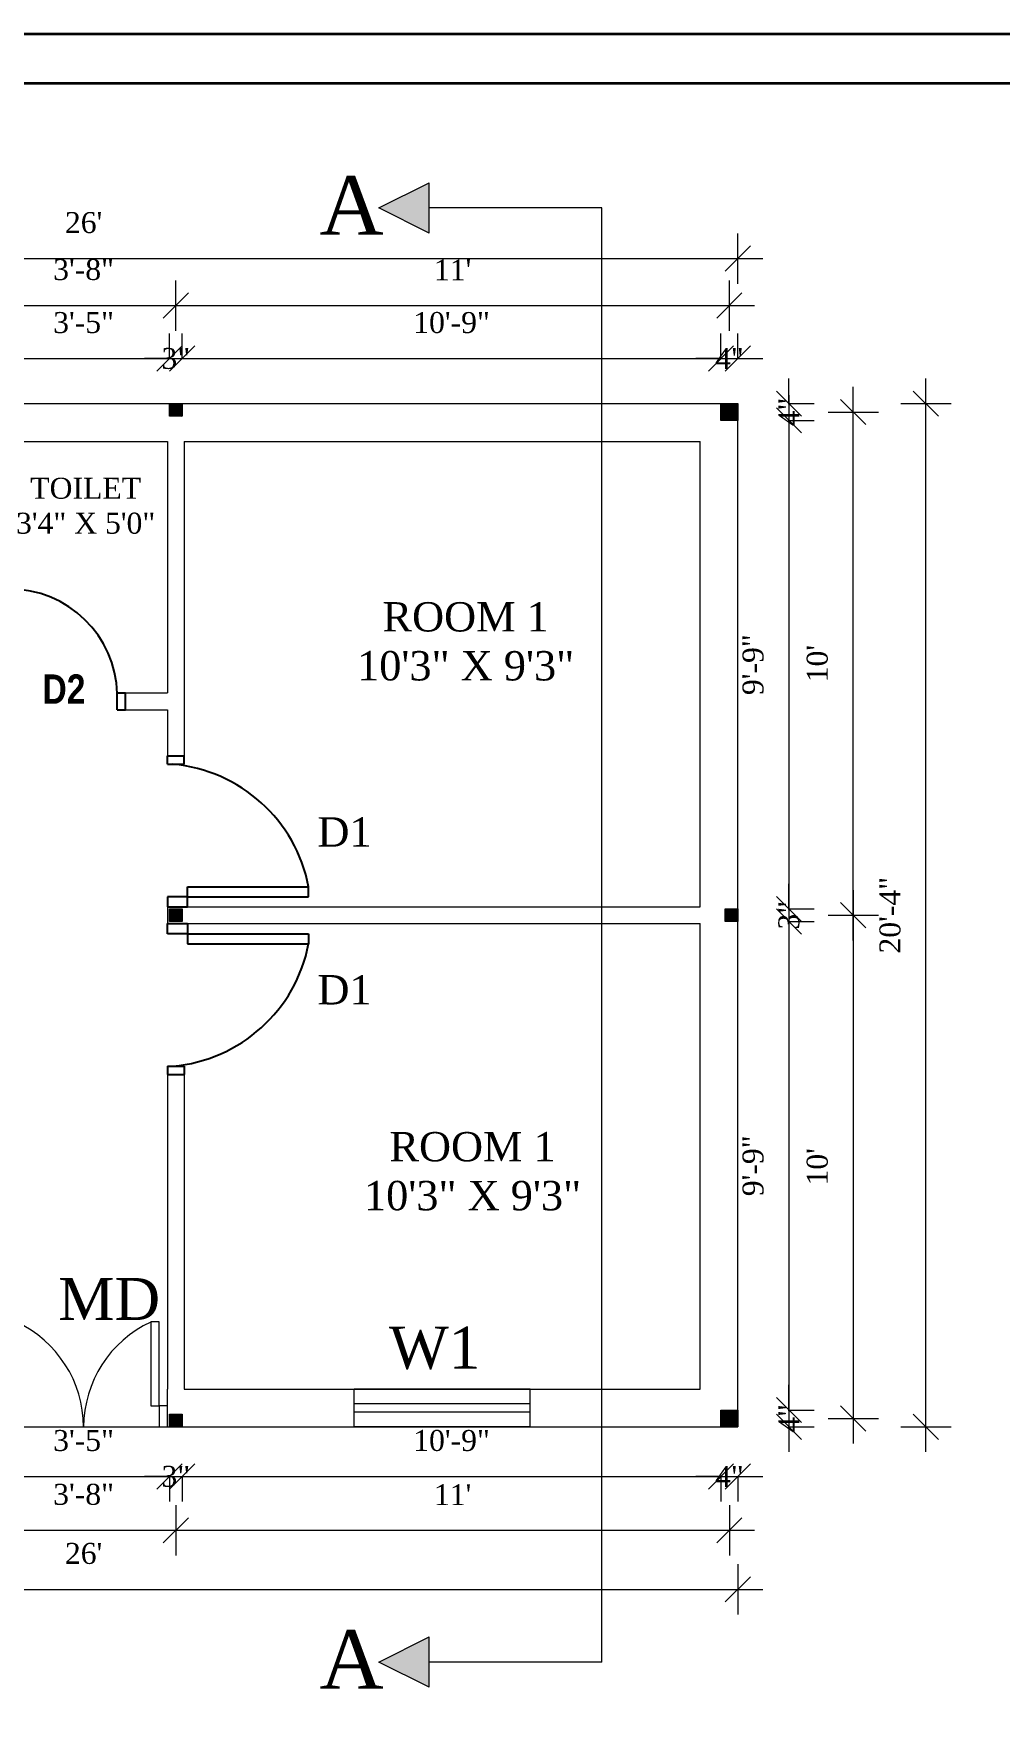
# Model space of a CAD drawing. Header units: inches. Extents: x 45643 to 78083, y -17830 to -3084.
# Drawn here: x 49410.8 to 49641.3, y -6723.5 to -6321.4 of the extents above; entities that cross this region are included whole.
import ezdxf

# ---------------------------------------------------------------- set-up
doc = ezdxf.new("R2010")
doc.units = ezdxf.units.IN
doc.header["$MEASUREMENT"] = 0
doc.layers.add('DIMENSION', color=5, linetype='Continuous')
for name, color, linetype, lineweight in [('door', 3, 'Continuous', 13), ('steps', 253, 'Continuous', 20), ('truss', 1, 'Continuous', 25)]:
    doc.layers.add(name, color=color, linetype=linetype, lineweight=lineweight)
doc.layers.add('Normal Wall', color=7, linetype='Continuous', lineweight=35, true_color=0xffaf89)
doc.styles.get("Standard").update_dxf_attribs({"font": 'times.ttf'})
doc.dimstyles.new('Copy of Standard', dxfattribs={"dimtxt": 5, "dimasz": 6, "dimexe": 6, "dimexo": 12, "dimgap": 6, "dimtad": 1, "dimdec": 0, "dimzin": 0, "dimdsep": 46, "dimlunit": 3, "dimtxsty": 'Standard', "dimblk": 'OBLIQUE', "dimcen": 0.09, "dimdle": 6, "dimclrd": 256, "dimclre": 256, "dimclrt": 256, "dimadec": 0, "dimazin": 0, "dimtfac": 1, "dimtdec": 0, "dimtix": 1, "dimtmove": 2, "dimatfit": 3, "dimfxl": 6, "dimfxlon": 1, "dimtolj": 1, "dimtzin": 0, "dimlwd": 13, "dimlwe": 13, "dimarcsym": 0})
pattern_1 = [(45, (-310064.48476, 22564.66751), (-0.08838834765, 0.08838834765), [])]

# ---------------------------------------------------------------- blocks, each defined once
blk = doc.blocks.new('_Oblique')
at = {"color": 0, "linetype": 'ByBlock', "lineweight": -2}
blk.add_line((-0.5, -0.5), (0.5, 0.5), dxfattribs=at)
blk = doc.blocks.new('*D1199')
at = {"layer": 'Defpoints', "color": 0, "ltscale": 0.5, "transparency": 16777216}
for p in [(49443.21, -6398.82), (49402.21, -6409.57), (49443.21, -6409.57)]:
    blk.add_point(p, dxfattribs=at)
at = {"layer": 'steps', "lineweight": 13, "ltscale": 0.5, "transparency": 16777216}
for p, q in [((49402.21, -6398.82), (49402.21, -6392.82)), ((49443.21, -6398.82), (49443.21, -6392.82)), ((49396.21, -6398.82), (49449.21, -6398.82))]:
    blk.add_line(p, q, dxfattribs=at)
at = {"layer": 'steps', "lineweight": 13, "ltscale": 0.5, "transparency": 16777216, "xscale": 6, "yscale": 6, "zscale": 6, "rotation": 180}
blk.add_blockref('_Oblique', (49402.21, -6398.82), dxfattribs=at)
at = {"layer": 'steps', "lineweight": 13, "ltscale": 0.5, "transparency": 16777216, "xscale": 6, "yscale": 6, "zscale": 6}
blk.add_blockref('_Oblique', (49443.21, -6398.82), dxfattribs=at)
at = {"layer": 'steps', "ltscale": 0.5, "transparency": 16777216, "insert": (49422.71, -6390.27), "char_height": 5, "attachment_point": 5}
blk.add_mtext('\\A1;3\'-5"', dxfattribs=at)
blk = doc.blocks.new('*D1200')
at = {"layer": 'Defpoints', "color": 0, "ltscale": 0.5, "transparency": 16777216}
for p in [(49446.21, -6398.82), (49443.21, -6409.57), (49446.21, -6409.57)]:
    blk.add_point(p, dxfattribs=at)
at = {"layer": 'steps', "lineweight": 13, "ltscale": 0.5, "transparency": 16777216}
for p, q in [((49443.21, -6398.82), (49443.21, -6392.82)), ((49446.21, -6398.82), (49446.21, -6392.82)), ((49443.21, -6398.82), (49437.21, -6398.82)), ((49443.21, -6398.82), (49446.21, -6398.82)), ((49446.21, -6398.82), (49452.21, -6398.82))]:
    blk.add_line(p, q, dxfattribs=at)
at = {"layer": 'steps', "lineweight": 13, "ltscale": 0.5, "transparency": 16777216, "xscale": 6, "yscale": 6, "zscale": 6}
blk.add_blockref('_Oblique', (49443.21, -6398.82), dxfattribs=at)
at = {"layer": 'steps', "lineweight": 13, "ltscale": 0.5, "transparency": 16777216, "xscale": 6, "yscale": 6, "zscale": 6, "rotation": 180}
blk.add_blockref('_Oblique', (49446.21, -6398.82), dxfattribs=at)
at = {"layer": 'steps', "ltscale": 0.5, "transparency": 16777216, "insert": (49444.71, -6398.82), "char_height": 5, "attachment_point": 5}
blk.add_mtext('\\A1;3"', dxfattribs=at)
blk = doc.blocks.new('*D1201')
at = {"layer": 'Defpoints', "color": 0, "ltscale": 0.5, "transparency": 16777216}
for p in [(49574.71, -6398.82), (49446.21, -6409.57), (49574.71, -6409.57)]:
    blk.add_point(p, dxfattribs=at)
at = {"layer": 'steps', "lineweight": 13, "ltscale": 0.5, "transparency": 16777216}
for p, q in [((49446.21, -6398.82), (49446.21, -6392.82)), ((49574.71, -6398.82), (49574.71, -6392.82)), ((49440.21, -6398.82), (49580.71, -6398.82))]:
    blk.add_line(p, q, dxfattribs=at)
at = {"layer": 'steps', "lineweight": 13, "ltscale": 0.5, "transparency": 16777216, "xscale": 6, "yscale": 6, "zscale": 6, "rotation": 180}
blk.add_blockref('_Oblique', (49446.21, -6398.82), dxfattribs=at)
at = {"layer": 'steps', "lineweight": 13, "ltscale": 0.5, "transparency": 16777216, "xscale": 6, "yscale": 6, "zscale": 6}
blk.add_blockref('_Oblique', (49574.71, -6398.82), dxfattribs=at)
at = {"layer": 'steps', "ltscale": 0.5, "transparency": 16777216, "insert": (49510.46, -6390.27), "char_height": 5, "attachment_point": 5}
blk.add_mtext('\\A1;10\'-9"', dxfattribs=at)
blk = doc.blocks.new('*D1202')
at = {"layer": 'Defpoints', "color": 0, "ltscale": 0.5, "transparency": 16777216}
for p in [(49578.71, -6398.82), (49574.71, -6409.57), (49578.71, -6409.57)]:
    blk.add_point(p, dxfattribs=at)
at = {"layer": 'steps', "lineweight": 13, "ltscale": 0.5, "transparency": 16777216}
for p, q in [((49574.71, -6398.82), (49574.71, -6392.82)), ((49578.71, -6398.82), (49578.71, -6392.82)), ((49574.71, -6398.82), (49568.71, -6398.82)), ((49574.71, -6398.82), (49578.71, -6398.82)), ((49578.71, -6398.82), (49584.71, -6398.82))]:
    blk.add_line(p, q, dxfattribs=at)
at = {"layer": 'steps', "lineweight": 13, "ltscale": 0.5, "transparency": 16777216, "xscale": 6, "yscale": 6, "zscale": 6}
blk.add_blockref('_Oblique', (49574.71, -6398.82), dxfattribs=at)
at = {"layer": 'steps', "lineweight": 13, "ltscale": 0.5, "transparency": 16777216, "xscale": 6, "yscale": 6, "zscale": 6, "rotation": 180}
blk.add_blockref('_Oblique', (49578.71, -6398.82), dxfattribs=at)
at = {"layer": 'steps', "ltscale": 0.5, "transparency": 16777216, "insert": (49576.71, -6398.82), "char_height": 5, "attachment_point": 5}
blk.add_mtext('\\A1;4"', dxfattribs=at)
blk = doc.blocks.new('*D1204')
at = {"layer": 'Defpoints', "color": 0, "ltscale": 0.5, "transparency": 16777216}
for p in [(49444.71, -6386.18), (49400.71, -6411.07), (49444.71, -6411.07)]:
    blk.add_point(p, dxfattribs=at)
at = {"layer": 'steps', "lineweight": 13, "ltscale": 0.5, "transparency": 16777216}
for p, q in [((49400.71, -6392.18), (49400.71, -6380.18)), ((49444.71, -6392.18), (49444.71, -6380.18)), ((49394.71, -6386.18), (49450.71, -6386.18))]:
    blk.add_line(p, q, dxfattribs=at)
at = {"layer": 'steps', "lineweight": 13, "ltscale": 0.5, "transparency": 16777216, "xscale": 6, "yscale": 6, "zscale": 6, "rotation": 180}
blk.add_blockref('_Oblique', (49400.71, -6386.18), dxfattribs=at)
at = {"layer": 'steps', "lineweight": 13, "ltscale": 0.5, "transparency": 16777216, "xscale": 6, "yscale": 6, "zscale": 6}
blk.add_blockref('_Oblique', (49444.71, -6386.18), dxfattribs=at)
at = {"layer": 'steps', "ltscale": 0.5, "transparency": 16777216, "insert": (49422.71, -6377.63), "char_height": 5, "attachment_point": 5}
blk.add_mtext('\\A1;3\'-8"', dxfattribs=at)
blk = doc.blocks.new('*D1205')
at = {"layer": 'Defpoints', "color": 0, "ltscale": 0.5, "transparency": 16777216}
for p in [(49576.71, -6386.18), (49444.71, -6411.07), (49576.71, -6411.57)]:
    blk.add_point(p, dxfattribs=at)
at = {"layer": 'steps', "lineweight": 13, "ltscale": 0.5, "transparency": 16777216}
for p, q in [((49444.71, -6392.18), (49444.71, -6380.18)), ((49576.71, -6392.18), (49576.71, -6380.18)), ((49438.71, -6386.18), (49582.71, -6386.18))]:
    blk.add_line(p, q, dxfattribs=at)
at = {"layer": 'steps', "lineweight": 13, "ltscale": 0.5, "transparency": 16777216, "xscale": 6, "yscale": 6, "zscale": 6, "rotation": 180}
blk.add_blockref('_Oblique', (49444.71, -6386.18), dxfattribs=at)
at = {"layer": 'steps', "lineweight": 13, "ltscale": 0.5, "transparency": 16777216, "xscale": 6, "yscale": 6, "zscale": 6}
blk.add_blockref('_Oblique', (49576.71, -6386.18), dxfattribs=at)
at = {"layer": 'steps', "ltscale": 0.5, "transparency": 16777216, "insert": (49510.71, -6377.68), "char_height": 5, "attachment_point": 5}
blk.add_mtext("\\A1;11'", dxfattribs=at)
blk = doc.blocks.new('*D1206')
at = {"layer": 'Defpoints', "color": 0, "ltscale": 0.5, "transparency": 16777216}
for p in [(49578.71, -6374.97), (49266.71, -6409.57), (49578.71, -6409.57)]:
    blk.add_point(p, dxfattribs=at)
at = {"layer": 'steps', "lineweight": 13, "ltscale": 0.5, "transparency": 16777216}
for p, q in [((49266.71, -6380.97), (49266.71, -6368.97)), ((49578.71, -6380.97), (49578.71, -6368.97)), ((49260.71, -6374.97), (49584.71, -6374.97))]:
    blk.add_line(p, q, dxfattribs=at)
at = {"layer": 'steps', "lineweight": 13, "ltscale": 0.5, "transparency": 16777216, "xscale": 6, "yscale": 6, "zscale": 6, "rotation": 180}
blk.add_blockref('_Oblique', (49266.71, -6374.97), dxfattribs=at)
at = {"layer": 'steps', "lineweight": 13, "ltscale": 0.5, "transparency": 16777216, "xscale": 6, "yscale": 6, "zscale": 6}
blk.add_blockref('_Oblique', (49578.71, -6374.97), dxfattribs=at)
at = {"layer": 'steps', "ltscale": 0.5, "transparency": 16777216, "insert": (49422.71, -6366.43), "char_height": 5, "attachment_point": 5}
blk.add_mtext("\\A1;26'", dxfattribs=at)
blk = doc.blocks.new('*D1210')
at = {"layer": 'Defpoints', "color": 0, "ltscale": 0.5, "transparency": 16777216}
for p in [(49402.21, -6653.57), (49443.21, -6653.57), (49443.21, -6665.41)]:
    blk.add_point(p, dxfattribs=at)
at = {"layer": 'steps', "lineweight": 13, "ltscale": 0.5, "transparency": 16777216}
for p, q in [((49396.21, -6665.41), (49449.21, -6665.41)), ((49402.21, -6665.41), (49402.21, -6671.41)), ((49443.21, -6665.41), (49443.21, -6671.41))]:
    blk.add_line(p, q, dxfattribs=at)
at = {"layer": 'steps', "lineweight": 13, "ltscale": 0.5, "transparency": 16777216, "xscale": 6, "yscale": 6, "zscale": 6, "rotation": 180}
blk.add_blockref('_Oblique', (49402.21, -6665.41), dxfattribs=at)
at = {"layer": 'steps', "lineweight": 13, "ltscale": 0.5, "transparency": 16777216, "xscale": 6, "yscale": 6, "zscale": 6}
blk.add_blockref('_Oblique', (49443.21, -6665.41), dxfattribs=at)
at = {"layer": 'steps', "ltscale": 0.5, "transparency": 16777216, "insert": (49422.71, -6656.86), "char_height": 5, "attachment_point": 5}
blk.add_mtext('\\A1;3\'-5"', dxfattribs=at)
blk = doc.blocks.new('*D1211')
at = {"layer": 'Defpoints', "color": 0, "ltscale": 0.5, "transparency": 16777216}
for p in [(49443.21, -6653.57), (49446.21, -6653.57), (49446.21, -6665.41)]:
    blk.add_point(p, dxfattribs=at)
at = {"layer": 'steps', "lineweight": 13, "ltscale": 0.5, "transparency": 16777216}
for p, q in [((49443.21, -6665.41), (49437.21, -6665.41)), ((49443.21, -6665.41), (49443.21, -6671.41)), ((49443.21, -6665.41), (49446.21, -6665.41)), ((49446.21, -6665.41), (49446.21, -6671.41)), ((49446.21, -6665.41), (49452.21, -6665.41))]:
    blk.add_line(p, q, dxfattribs=at)
at = {"layer": 'steps', "lineweight": 13, "ltscale": 0.5, "transparency": 16777216, "xscale": 6, "yscale": 6, "zscale": 6}
blk.add_blockref('_Oblique', (49443.21, -6665.41), dxfattribs=at)
at = {"layer": 'steps', "lineweight": 13, "ltscale": 0.5, "transparency": 16777216, "xscale": 6, "yscale": 6, "zscale": 6, "rotation": 180}
blk.add_blockref('_Oblique', (49446.21, -6665.41), dxfattribs=at)
at = {"layer": 'steps', "ltscale": 0.5, "transparency": 16777216, "insert": (49444.71, -6665.41), "char_height": 5, "attachment_point": 5}
blk.add_mtext('\\A1;3"', dxfattribs=at)
blk = doc.blocks.new('*D1212')
at = {"layer": 'Defpoints', "color": 0, "ltscale": 0.5, "transparency": 16777216}
for p in [(49446.21, -6653.57), (49574.71, -6653.57), (49574.71, -6665.41)]:
    blk.add_point(p, dxfattribs=at)
at = {"layer": 'steps', "lineweight": 13, "ltscale": 0.5, "transparency": 16777216}
for p, q in [((49440.21, -6665.41), (49580.71, -6665.41)), ((49446.21, -6665.41), (49446.21, -6671.41)), ((49574.71, -6665.41), (49574.71, -6671.41))]:
    blk.add_line(p, q, dxfattribs=at)
at = {"layer": 'steps', "lineweight": 13, "ltscale": 0.5, "transparency": 16777216, "xscale": 6, "yscale": 6, "zscale": 6, "rotation": 180}
blk.add_blockref('_Oblique', (49446.21, -6665.41), dxfattribs=at)
at = {"layer": 'steps', "lineweight": 13, "ltscale": 0.5, "transparency": 16777216, "xscale": 6, "yscale": 6, "zscale": 6}
blk.add_blockref('_Oblique', (49574.71, -6665.41), dxfattribs=at)
at = {"layer": 'steps', "ltscale": 0.5, "transparency": 16777216, "insert": (49510.46, -6656.86), "char_height": 5, "attachment_point": 5}
blk.add_mtext('\\A1;10\'-9"', dxfattribs=at)
blk = doc.blocks.new('*D1213')
at = {"layer": 'Defpoints', "color": 0, "ltscale": 0.5, "transparency": 16777216}
for p in [(49574.71, -6653.57), (49578.71, -6653.57), (49578.71, -6665.41)]:
    blk.add_point(p, dxfattribs=at)
at = {"layer": 'steps', "lineweight": 13, "ltscale": 0.5, "transparency": 16777216}
for p, q in [((49574.71, -6665.41), (49568.71, -6665.41)), ((49574.71, -6665.41), (49574.71, -6671.41)), ((49574.71, -6665.41), (49578.71, -6665.41)), ((49578.71, -6665.41), (49578.71, -6671.41)), ((49578.71, -6665.41), (49584.71, -6665.41))]:
    blk.add_line(p, q, dxfattribs=at)
at = {"layer": 'steps', "lineweight": 13, "ltscale": 0.5, "transparency": 16777216, "xscale": 6, "yscale": 6, "zscale": 6}
blk.add_blockref('_Oblique', (49574.71, -6665.41), dxfattribs=at)
at = {"layer": 'steps', "lineweight": 13, "ltscale": 0.5, "transparency": 16777216, "xscale": 6, "yscale": 6, "zscale": 6, "rotation": 180}
blk.add_blockref('_Oblique', (49578.71, -6665.41), dxfattribs=at)
at = {"layer": 'steps', "ltscale": 0.5, "transparency": 16777216, "insert": (49576.71, -6665.41), "char_height": 5, "attachment_point": 5}
blk.add_mtext('\\A1;4"', dxfattribs=at)
blk = doc.blocks.new('*D1214')
at = {"layer": 'Defpoints', "color": 0, "ltscale": 0.5, "transparency": 16777216}
for p in [(49578.71, -6409.57), (49578.71, -6413.57), (49590.92, -6413.57)]:
    blk.add_point(p, dxfattribs=at)
at = {"layer": 'steps', "lineweight": 13, "ltscale": 0.5, "transparency": 16777216}
for p, q in [((49590.92, -6409.57), (49590.92, -6403.57)), ((49590.71, -6409.57), (49596.92, -6409.57)), ((49590.92, -6409.57), (49590.92, -6413.57)), ((49590.71, -6413.57), (49596.92, -6413.57)), ((49590.92, -6413.57), (49590.92, -6419.57))]:
    blk.add_line(p, q, dxfattribs=at)
at = {"layer": 'steps', "lineweight": 13, "ltscale": 0.5, "transparency": 16777216, "xscale": 6, "yscale": 6, "zscale": 6}
for p, rotation in [((49590.92, -6409.57), 270), ((49590.92, -6413.57), 90)]:
    blk.add_blockref('_Oblique', p, dxfattribs=dict(at, rotation=rotation))
at = {"layer": 'steps', "ltscale": 0.5, "transparency": 16777216, "insert": (49590.92, -6411.57), "char_height": 5, "attachment_point": 5, "rotation": 90}
blk.add_mtext('\\A1;4"', dxfattribs=at)
blk = doc.blocks.new('*D1215')
at = {"layer": 'Defpoints', "color": 0, "ltscale": 0.5, "transparency": 16777216}
for p in [(49578.71, -6413.57), (49578.71, -6530.07), (49590.92, -6530.07)]:
    blk.add_point(p, dxfattribs=at)
at = {"layer": 'steps', "lineweight": 13, "ltscale": 0.5, "transparency": 16777216}
for p, q in [((49590.92, -6407.57), (49590.92, -6536.07)), ((49590.71, -6413.57), (49596.92, -6413.57)), ((49590.71, -6530.07), (49596.92, -6530.07))]:
    blk.add_line(p, q, dxfattribs=at)
at = {"layer": 'steps', "lineweight": 13, "ltscale": 0.5, "transparency": 16777216, "xscale": 6, "yscale": 6, "zscale": 6}
for p, rotation in [((49590.92, -6413.57), 90), ((49590.92, -6530.07), 270)]:
    blk.add_blockref('_Oblique', p, dxfattribs=dict(at, rotation=rotation))
at = {"layer": 'steps', "ltscale": 0.5, "transparency": 16777216, "insert": (49582.37, -6471.82), "char_height": 5, "attachment_point": 5, "rotation": 90}
blk.add_mtext('\\A1;9\'-9"', dxfattribs=at)
blk = doc.blocks.new('*D1216')
at = {"layer": 'Defpoints', "color": 0, "ltscale": 0.5, "transparency": 16777216}
for p in [(49578.71, -6530.07), (49578.71, -6533.07), (49590.92, -6533.07)]:
    blk.add_point(p, dxfattribs=at)
at = {"layer": 'steps', "lineweight": 13, "ltscale": 0.5, "transparency": 16777216}
for p, q in [((49590.92, -6530.07), (49590.92, -6524.07)), ((49590.71, -6530.07), (49596.92, -6530.07)), ((49590.92, -6530.07), (49590.92, -6533.07)), ((49590.71, -6533.07), (49596.92, -6533.07)), ((49590.92, -6533.07), (49590.92, -6539.07))]:
    blk.add_line(p, q, dxfattribs=at)
at = {"layer": 'steps', "lineweight": 13, "ltscale": 0.5, "transparency": 16777216, "xscale": 6, "yscale": 6, "zscale": 6}
for p, rotation in [((49590.92, -6530.07), 270), ((49590.92, -6533.07), 90)]:
    blk.add_blockref('_Oblique', p, dxfattribs=dict(at, rotation=rotation))
at = {"layer": 'steps', "ltscale": 0.5, "transparency": 16777216, "insert": (49590.92, -6531.57), "char_height": 5, "attachment_point": 5, "rotation": 90}
blk.add_mtext('\\A1;3"', dxfattribs=at)
blk = doc.blocks.new('*D1217')
at = {"layer": 'Defpoints', "color": 0, "ltscale": 0.5, "transparency": 16777216}
for p in [(49578.71, -6533.07), (49578.71, -6649.57), (49590.92, -6649.57)]:
    blk.add_point(p, dxfattribs=at)
at = {"layer": 'steps', "lineweight": 13, "ltscale": 0.5, "transparency": 16777216}
for p, q in [((49590.92, -6527.07), (49590.92, -6655.57)), ((49590.71, -6533.07), (49596.92, -6533.07)), ((49590.71, -6649.57), (49596.92, -6649.57))]:
    blk.add_line(p, q, dxfattribs=at)
at = {"layer": 'steps', "lineweight": 13, "ltscale": 0.5, "transparency": 16777216, "xscale": 6, "yscale": 6, "zscale": 6}
for p, rotation in [((49590.92, -6533.07), 90), ((49590.92, -6649.57), 270)]:
    blk.add_blockref('_Oblique', p, dxfattribs=dict(at, rotation=rotation))
at = {"layer": 'steps', "ltscale": 0.5, "transparency": 16777216, "insert": (49582.37, -6591.32), "char_height": 5, "attachment_point": 5, "rotation": 90}
blk.add_mtext('\\A1;9\'-9"', dxfattribs=at)
blk = doc.blocks.new('*D1218')
at = {"layer": 'Defpoints', "color": 0, "ltscale": 0.5, "transparency": 16777216}
for p in [(49578.71, -6649.57), (49578.71, -6653.57), (49590.92, -6653.57)]:
    blk.add_point(p, dxfattribs=at)
at = {"layer": 'steps', "lineweight": 13, "ltscale": 0.5, "transparency": 16777216}
for p, q in [((49590.92, -6649.57), (49590.92, -6643.57)), ((49590.71, -6649.57), (49596.92, -6649.57)), ((49590.92, -6649.57), (49590.92, -6653.57)), ((49590.71, -6653.57), (49596.92, -6653.57)), ((49590.92, -6653.57), (49590.92, -6659.57))]:
    blk.add_line(p, q, dxfattribs=at)
at = {"layer": 'steps', "lineweight": 13, "ltscale": 0.5, "transparency": 16777216, "xscale": 6, "yscale": 6, "zscale": 6}
for p, rotation in [((49590.92, -6649.57), 270), ((49590.92, -6653.57), 90)]:
    blk.add_blockref('_Oblique', p, dxfattribs=dict(at, rotation=rotation))
at = {"layer": 'steps', "ltscale": 0.5, "transparency": 16777216, "insert": (49590.92, -6651.57), "char_height": 5, "attachment_point": 5, "rotation": 90}
blk.add_mtext('\\A1;4"', dxfattribs=at)
blk = doc.blocks.new('*D1221')
at = {"layer": 'Defpoints', "color": 0, "ltscale": 0.5, "transparency": 16777216}
for p in [(49266.71, -6653.57), (49578.71, -6653.57), (49578.71, -6692.33)]:
    blk.add_point(p, dxfattribs=at)
at = {"layer": 'steps', "lineweight": 13, "ltscale": 0.5, "transparency": 16777216}
for p, q in [((49266.71, -6686.33), (49266.71, -6698.33)), ((49578.71, -6686.33), (49578.71, -6698.33)), ((49260.71, -6692.33), (49584.71, -6692.33))]:
    blk.add_line(p, q, dxfattribs=at)
at = {"layer": 'steps', "lineweight": 13, "ltscale": 0.5, "transparency": 16777216, "xscale": 6, "yscale": 6, "zscale": 6, "rotation": 180}
blk.add_blockref('_Oblique', (49266.71, -6692.33), dxfattribs=at)
at = {"layer": 'steps', "lineweight": 13, "ltscale": 0.5, "transparency": 16777216, "xscale": 6, "yscale": 6, "zscale": 6}
blk.add_blockref('_Oblique', (49578.71, -6692.33), dxfattribs=at)
at = {"layer": 'steps', "ltscale": 0.5, "transparency": 16777216, "insert": (49422.71, -6683.79), "char_height": 5, "attachment_point": 5}
blk.add_mtext("\\A1;26'", dxfattribs=at)
blk = doc.blocks.new('*D1224')
at = {"layer": 'Defpoints', "color": 0, "ltscale": 0.5, "transparency": 16777216}
for p in [(49577.21, -6531.57), (49576.71, -6651.57), (49606.24, -6651.57)]:
    blk.add_point(p, dxfattribs=at)
at = {"layer": 'steps', "lineweight": 13, "ltscale": 0.5, "transparency": 16777216}
for p, q in [((49606.24, -6525.57), (49606.24, -6657.57)), ((49600.24, -6531.57), (49612.24, -6531.57)), ((49600.24, -6651.57), (49612.24, -6651.57))]:
    blk.add_line(p, q, dxfattribs=at)
at = {"layer": 'steps', "lineweight": 13, "ltscale": 0.5, "transparency": 16777216, "xscale": 6, "yscale": 6, "zscale": 6}
for p, rotation in [((49606.24, -6531.57), 90), ((49606.24, -6651.57), 270)]:
    blk.add_blockref('_Oblique', p, dxfattribs=dict(at, rotation=rotation))
at = {"layer": 'steps', "ltscale": 0.5, "transparency": 16777216, "insert": (49597.69, -6591.57), "char_height": 5, "attachment_point": 5, "rotation": 90}
blk.add_mtext("\\A1;10'", dxfattribs=at)
blk = doc.blocks.new('*D1225')
at = {"layer": 'Defpoints', "color": 0, "ltscale": 0.5, "transparency": 16777216}
for p in [(49578.71, -6409.57), (49623.58, -6409.57), (49578.71, -6653.57)]:
    blk.add_point(p, dxfattribs=at)
at = {"layer": 'steps', "lineweight": 13, "ltscale": 0.5, "transparency": 16777216}
for p, q in [((49623.58, -6659.57), (49623.58, -6403.57)), ((49617.58, -6409.57), (49629.58, -6409.57)), ((49617.58, -6653.57), (49629.58, -6653.57))]:
    blk.add_line(p, q, dxfattribs=at)
at = {"layer": 'steps', "lineweight": 13, "ltscale": 0.5, "transparency": 16777216, "xscale": 6, "yscale": 6, "zscale": 6}
for p, rotation in [((49623.58, -6409.57), 90), ((49623.58, -6653.57), 270)]:
    blk.add_blockref('_Oblique', p, dxfattribs=dict(at, rotation=rotation))
at = {"layer": 'steps', "ltscale": 0.5, "transparency": 16777216, "insert": (49615.04, -6531.57), "char_height": 5, "attachment_point": 5, "rotation": 90}
blk.add_mtext('\\A1;20\'-4"', dxfattribs=at)
blk = doc.blocks.new('*D1226')
at = {"layer": 'Defpoints', "color": 0, "ltscale": 0.5, "transparency": 16777216}
for p in [(49400.71, -6652.07), (49444.71, -6652.07), (49444.71, -6678.25)]:
    blk.add_point(p, dxfattribs=at)
at = {"layer": 'steps', "lineweight": 13, "ltscale": 0.5, "transparency": 16777216}
for p, q in [((49400.71, -6672.25), (49400.71, -6684.25)), ((49444.71, -6672.25), (49444.71, -6684.25)), ((49394.71, -6678.25), (49450.71, -6678.25))]:
    blk.add_line(p, q, dxfattribs=at)
at = {"layer": 'steps', "lineweight": 13, "ltscale": 0.5, "transparency": 16777216, "xscale": 6, "yscale": 6, "zscale": 6, "rotation": 180}
blk.add_blockref('_Oblique', (49400.71, -6678.25), dxfattribs=at)
at = {"layer": 'steps', "lineweight": 13, "ltscale": 0.5, "transparency": 16777216, "xscale": 6, "yscale": 6, "zscale": 6}
blk.add_blockref('_Oblique', (49444.71, -6678.25), dxfattribs=at)
at = {"layer": 'steps', "ltscale": 0.5, "transparency": 16777216, "insert": (49422.71, -6669.7), "char_height": 5, "attachment_point": 5}
blk.add_mtext('\\A1;3\'-8"', dxfattribs=at)
blk = doc.blocks.new('*D1227')
at = {"layer": 'Defpoints', "color": 0, "ltscale": 0.5, "transparency": 16777216}
for p in [(49576.71, -6651.57), (49444.71, -6652.07), (49576.71, -6678.25)]:
    blk.add_point(p, dxfattribs=at)
at = {"layer": 'steps', "lineweight": 13, "ltscale": 0.5, "transparency": 16777216}
for p, q in [((49444.71, -6672.25), (49444.71, -6684.25)), ((49576.71, -6672.25), (49576.71, -6684.25)), ((49438.71, -6678.25), (49582.71, -6678.25))]:
    blk.add_line(p, q, dxfattribs=at)
at = {"layer": 'steps', "lineweight": 13, "ltscale": 0.5, "transparency": 16777216, "xscale": 6, "yscale": 6, "zscale": 6, "rotation": 180}
blk.add_blockref('_Oblique', (49444.71, -6678.25), dxfattribs=at)
at = {"layer": 'steps', "lineweight": 13, "ltscale": 0.5, "transparency": 16777216, "xscale": 6, "yscale": 6, "zscale": 6}
blk.add_blockref('_Oblique', (49576.71, -6678.25), dxfattribs=at)
at = {"layer": 'steps', "ltscale": 0.5, "transparency": 16777216, "insert": (49510.71, -6669.75), "char_height": 5, "attachment_point": 5}
blk.add_mtext("\\A1;11'", dxfattribs=at)
blk = doc.blocks.new('*D1233')
at = {"layer": 'Defpoints', "color": 0, "ltscale": 0.5, "transparency": 16777216}
for p in [(49576.71, -6411.57), (49606.24, -6411.57), (49577.21, -6531.57)]:
    blk.add_point(p, dxfattribs=at)
at = {"layer": 'steps', "lineweight": 13, "ltscale": 0.5, "transparency": 16777216}
for p, q in [((49606.24, -6537.57), (49606.24, -6405.57)), ((49600.24, -6411.57), (49612.24, -6411.57)), ((49600.24, -6531.57), (49612.24, -6531.57))]:
    blk.add_line(p, q, dxfattribs=at)
at = {"layer": 'steps', "lineweight": 13, "ltscale": 0.5, "transparency": 16777216, "xscale": 6, "yscale": 6, "zscale": 6}
for p, rotation in [((49606.24, -6411.57), 90), ((49606.24, -6531.57), 270)]:
    blk.add_blockref('_Oblique', p, dxfattribs=dict(at, rotation=rotation))
at = {"layer": 'steps', "ltscale": 0.5, "transparency": 16777216, "insert": (49597.69, -6471.57), "char_height": 5, "attachment_point": 5, "rotation": 90}
blk.add_mtext("\\A1;10'", dxfattribs=at)

msp = doc.modelspace()

# ---------------------------------------------------------------- hatches: boundary and pattern name
at = {"linetype": 'ByBlock', "lineweight": 5}
for points in [[(49493.09, -6362.92), (49505.09, -6368.92), (49505.09, -6356.92)], [(49493.09, -6709.66), (49505.09, -6715.66), (49505.09, -6703.66)]]:
    msp.add_hatch(color=7, dxfattribs=at).paths.add_polyline_path(points)
at = {"layer": 'door', "ltscale": 0.5}
h = msp.add_hatch(dxfattribs=at)
h.set_pattern_fill('ANSI31', color=256)
h.set_pattern_definition(pattern_1)
h.paths.add_polyline_path([(49443.21, -6412.57), (49446.21, -6412.57), (49446.21, -6409.57), (49443.21, -6409.57)])
h = msp.add_hatch(dxfattribs=at)
h.set_pattern_fill('ANSI31', color=256)
h.set_pattern_definition(pattern_1)
h.paths.add_polyline_path([(49574.71, -6413.57), (49578.71, -6413.57), (49578.71, -6409.57), (49574.71, -6409.57)])
h = msp.add_hatch(dxfattribs=at)
h.set_pattern_fill('ANSI31', color=256)
h.set_pattern_definition(pattern_1)
h.paths.add_polyline_path([(49446.21, -6530.07), (49443.21, -6530.07), (49443.21, -6533.07), (49446.21, -6533.07)])
h = msp.add_hatch(dxfattribs=at)
h.set_pattern_fill('ANSI31', color=256)
h.set_pattern_definition(pattern_1)
h.paths.add_polyline_path([(49575.71, -6533.07), (49578.71, -6533.07), (49578.71, -6530.07), (49575.71, -6530.07)])
h = msp.add_hatch(dxfattribs=at)
h.set_pattern_fill('ANSI31', color=256)
h.set_pattern_definition(pattern_1)
h.paths.add_polyline_path([(49443.21, -6653.57), (49446.21, -6653.57), (49446.21, -6650.57), (49443.21, -6650.57)])
h = msp.add_hatch(dxfattribs=at)
h.set_pattern_fill('ANSI31', color=256)
h.set_pattern_definition(pattern_1)
h.paths.add_polyline_path([(49574.71, -6649.57), (49574.71, -6653.57), (49578.71, -6653.57), (49578.71, -6649.57)])

# ---------------------------------------------------------------- linework, layer by layer
at = {"color": 7, "linetype": 'ByBlock', "lineweight": 5}
for p, q in [((49493.09, -6362.92), (49505.09, -6356.92)), ((49505.09, -6368.92), (49505.09, -6356.92)), ((49505.09, -6368.92), (49493.09, -6362.92)), ((49546.26, -6362.92), (49505.09, -6362.92)), ((49546.26, -6709.66), (49546.26, -6362.92)), ((49529.21, -6644.57), (49487.21, -6644.57)), ((49529.21, -6653.57), (49487.21, -6653.57)), ((49493.09, -6709.66), (49505.09, -6703.66)), ((49505.09, -6715.66), (49505.09, -6703.66)), ((49505.09, -6715.66), (49493.09, -6709.66)), ((49546.26, -6709.66), (49505.09, -6709.66))]:
    msp.add_line(p, q, dxfattribs=at)
at = {"layer": 'DIMENSION', "ltscale": 7}
for p, q in [((49430.71, -6482.57), (49430.71, -6478.57)), ((49430.71, -6478.57), (49432.71, -6478.57)), ((49430.71, -6482.57), (49432.71, -6482.57)), ((49442.71, -6495.57), (49442.71, -6493.57)), ((49446.71, -6495.57), (49446.71, -6493.57)), ((49442.71, -6495.57), (49446.71, -6495.57)), ((49447.51, -6527.17), (49442.71, -6527.17)), ((49442.71, -6527.17), (49442.71, -6529.57)), ((49447.51, -6524.77), (49476.38, -6524.77)), ((49447.51, -6527.17), (49447.51, -6524.77)), ((49447.51, -6527.17), (49476.38, -6527.17)), ((49447.51, -6529.57), (49447.51, -6527.17)), ((49476.38, -6527.17), (49476.38, -6524.77)), ((49442.71, -6529.57), (49447.51, -6529.57)), ((49442.71, -6535.97), (49442.71, -6533.57)), ((49442.71, -6533.57), (49447.51, -6533.57)), ((49447.51, -6533.57), (49447.51, -6535.97)), ((49447.51, -6535.97), (49442.71, -6535.97)), ((49447.51, -6535.97), (49476.38, -6535.97)), ((49447.51, -6535.97), (49447.51, -6538.37)), ((49447.51, -6538.37), (49476.38, -6538.37)), ((49476.38, -6535.97), (49476.38, -6538.37)), ((49442.71, -6567.57), (49446.71, -6567.57)), ((49442.71, -6567.57), (49442.71, -6569.57)), ((49446.71, -6567.57), (49446.71, -6569.57))]:
    msp.add_line(p, q, dxfattribs=at)
for centre, radius, start, end in [((49405.04, -6479.5), 25.72, 356.0106, 84.5071), ((49440.81, -6531.66), 36.23, 10.9657, 84.9754), ((49440.81, -6531.48), 36.23, 275.0246, 349.0343)]:
    msp.add_arc(centre, radius, start, end, dxfattribs=at)
at = {"layer": 'door', "ltscale": 0.5}
for p, q in [((49266.71, -6409.57), (49578.71, -6409.57)), ((49578.71, -6653.57), (49578.71, -6409.57)), ((49402.71, -6418.57), (49442.71, -6418.57)), ((49442.71, -6418.57), (49442.71, -6478.57)), ((49446.71, -6418.57), (49569.71, -6418.57)), ((49446.71, -6418.57), (49446.71, -6493.57)), ((49569.71, -6529.57), (49569.71, -6418.57)), ((49432.71, -6478.57), (49442.71, -6478.57)), ((49432.71, -6482.57), (49442.71, -6482.57)), ((49442.71, -6482.57), (49442.71, -6493.57)), ((49442.71, -6529.57), (49442.71, -6533.57)), ((49446.71, -6529.57), (49569.71, -6529.57)), ((49446.71, -6533.57), (49569.71, -6533.57)), ((49569.71, -6644.57), (49569.71, -6533.57)), ((49442.71, -6569.57), (49442.71, -6644.57)), ((49446.71, -6569.57), (49446.71, -6644.57)), ((49442.71, -6653.57), (49442.71, -6644.57)), ((49446.71, -6644.57), (49569.71, -6644.57)), ((49266.71, -6653.57), (49578.71, -6653.57))]:
    msp.add_line(p, q, dxfattribs=at)
for points in [[(49443.21, -6409.57), (49446.21, -6409.57), (49446.21, -6412.57), (49443.21, -6412.57)], [(49574.71, -6409.57), (49578.71, -6409.57), (49578.71, -6413.57), (49574.71, -6413.57)], [(49443.21, -6530.07), (49446.21, -6530.07), (49446.21, -6533.07), (49443.21, -6533.07)], [(49575.71, -6530.07), (49578.71, -6530.07), (49578.71, -6533.07), (49575.71, -6533.07)], [(49443.21, -6650.57), (49446.21, -6650.57), (49446.21, -6653.57), (49443.21, -6653.57)], [(49574.71, -6649.57), (49578.71, -6649.57), (49578.71, -6653.57), (49574.71, -6653.57)]]:
    msp.add_lwpolyline(points, close=True, dxfattribs=at)
at = {"layer": 'Normal Wall'}
for points in [[(49178.94, -6321.37), (50236.95, -6321.37), (50236.95, -7071.89), (49178.94, -7071.89)], [(49178.94, -6321.37), (50236.95, -6321.37), (50236.95, -7071.89), (49178.94, -7071.89)], [(50225.04, -6333.27), (49202.76, -6333.27), (49202.76, -7059.99), (50225.04, -7059.99)], [(50225.04, -6333.27), (49202.76, -6333.27), (49202.76, -7059.99), (50225.04, -7059.99)]]:
    msp.add_lwpolyline(points, close=True, dxfattribs=at)
at = {"layer": 'steps', "color": 7, "lineweight": 5, "ltscale": 0.3}
for p, q in [((49487.21, -6653.57), (49487.21, -6644.57)), ((49529.21, -6653.57), (49529.21, -6644.57)), ((49529.21, -6648.07), (49487.21, -6648.07)), ((49529.21, -6650.07), (49487.21, -6650.07))]:
    msp.add_line(p, q, dxfattribs=at)
at = {"layer": 'steps', "color": 7, "ltscale": 0.3}
for points in [[(49440.71, -6648.57), (49440.71, -6628.57), (49438.71, -6628.57), (49438.71, -6648.57)], [(49442.71, -6648.57), (49440.71, -6648.57), (49440.71, -6653.57), (49442.71, -6653.57)]]:
    msp.add_lwpolyline(points, close=True, dxfattribs=at)
at = {"layer": 'steps', "color": 7, "ltscale": 0.3, "true_color": 0xffffff}
for centre, start, end in [((49395, -6653.68), 0.227, 65.0115), ((49450.41, -6653.68), 114.9885, 179.773)]:
    msp.add_arc(centre, 27.7, start, end, dxfattribs=at)
at = {"layer": 'truss', "ltscale": 7}
for p, q in [((49432.71, -6482.57), (49432.71, -6478.57)), ((49442.71, -6493.57), (49446.71, -6493.57)), ((49442.71, -6527.17), (49442.71, -6529.57)), ((49442.71, -6529.57), (49446.71, -6529.57)), ((49442.71, -6533.57), (49446.71, -6533.57)), ((49442.71, -6535.97), (49442.71, -6533.57)), ((49442.71, -6569.57), (49446.71, -6569.57))]:
    msp.add_line(p, q, dxfattribs=at)

# ---------------------------------------------------------------- texts
at = {"color": 7, "linetype": 'ByBlock', "lineweight": 5, "attachment_point": 1}
for s, insert, char_height, width in [('A', (49478.99, -6355.3), 14, 26.5803), ('MD', (49416.62, -6618.08), 10, 44.1664), ('W1', (49495.53, -6629.67), 10, 44.1664), ('A', (49478.99, -6702.04), 14, 26.5803)]:
    msp.add_mtext(s, dxfattribs=dict(at, insert=insert, char_height=char_height, width=width))
at = {"layer": 'steps', "color": 7, "ltscale": 0.3, "width": 55.268, "attachment_point": 2}
for s, insert, char_height in [('{\\fTimes New Roman|b0|i0|c0|p18;TOILET\\P3\'4" X 5\'0"}', (49423.2, -6427.25), 5), ('{\\fTimes New Roman|b0|i0|c0|p18;ROOM 1\\P10\'3" X 9\'3"}', (49513.82, -6456.91), 7), ('{\\fTechnic|b1|i0|c2|p2;D2}', (49418.02, -6474.15), 7), ('{\\fTimes New Roman|b0|i0|c0|p18;ROOM 1\\P10\'3" X 9\'3"}', (49515.47, -6583.26), 7)]:
    msp.add_mtext(s, dxfattribs=dict(at, insert=insert, char_height=char_height))
at = {"layer": 'steps', "color": 7, "ltscale": 0.3, "char_height": 7, "attachment_point": 2}
for insert in [(49484.94, -6508.21), (49484.94, -6545.85)]:
    msp.add_mtext_dynamic_manual_height_columns('{\\W1;D1}', width=18.6213, gutter_width=40, heights=[0], dxfattribs=dict(at, insert=insert))

# ---------------------------------------------------------------- dimensions: what is measured, and where the dimension line sits
at = {"layer": 'steps', "ltscale": 0.5}
for base, p1, p2, picture, middle in [((49578.71, -6374.97), (49266.71, -6409.57), (49578.71, -6409.57), '*D1206', (49422.71, -6366.43)), ((49444.71, -6386.18), (49400.71, -6411.07), (49444.71, -6411.07), '*D1204', (49422.71, -6377.63)), ((49576.71, -6386.18), (49444.71, -6411.07), (49576.71, -6411.57), '*D1205', (49510.71, -6377.68)), ((49443.21, -6398.82), (49402.21, -6409.57), (49443.21, -6409.57), '*D1199', (49422.71, -6390.27)), ((49574.70564961, -6398.81704294), (49446.20564961, -6409.57154524), (49574.70564961, -6409.57154524), '*D1201', (49510.45564961, -6390.2665743)), ((49576.71, -6678.25), (49444.71, -6652.07), (49576.71, -6651.57), '*D1227', (49510.71, -6669.75)), ((49578.71, -6692.33), (49266.71, -6653.57), (49578.71, -6653.57), '*D1221', (49422.71, -6683.79)), ((49444.71, -6678.25), (49400.71, -6652.07), (49444.71, -6652.07), '*D1226', (49422.71, -6669.7)), ((49443.21, -6665.41), (49402.21, -6653.57), (49443.21, -6653.57), '*D1210', (49422.71, -6656.86)), ((49574.70564961, -6665.40664494), (49446.20564961, -6653.57154524), (49574.70564961, -6653.57154524), '*D1212', (49510.45564961, -6656.85617631))]:
    dim = msp.add_linear_dim(base=base, p1=p1, p2=p2, dimstyle='Copy of Standard', dxfattribs=at)
    dim.commit()
    dim.dimension.update_dxf_attribs({"geometry": picture, "text_midpoint": middle})
for base, p1, p2, picture, middle in [((49446.21, -6398.82), (49443.21, -6409.57), (49446.21, -6409.57), '*D1200', (49444.71, -6398.82)), ((49578.71, -6398.82), (49574.71, -6409.57), (49578.71, -6409.57), '*D1202', (49576.71, -6398.82)), ((49446.21, -6665.41), (49443.21, -6653.57), (49446.21, -6653.57), '*D1211', (49444.71, -6665.41)), ((49578.71, -6665.41), (49574.71, -6653.57), (49578.71, -6653.57), '*D1213', (49576.71, -6665.41))]:
    dim = msp.add_linear_dim(base=base, p1=p1, p2=p2, dimstyle='Copy of Standard', dxfattribs=at)
    dim.commit()
    dim.dimension.update_dxf_attribs({"geometry": picture, "text_midpoint": middle, "dimtype": 160})
for base, p1, p2, picture, middle in [((49606.24, -6411.57), (49577.21, -6531.57), (49576.71, -6411.57), '*D1233', (49597.69, -6471.57)), ((49623.58, -6409.57), (49578.71, -6653.57), (49578.71, -6409.57), '*D1225', (49615.04, -6531.57)), ((49590.92042138, -6530.07154524), (49578.70564961, -6413.57154524), (49578.70564961, -6530.07154524), '*D1215', (49582.36995275, -6471.82154524)), ((49606.24, -6651.57), (49577.21, -6531.57), (49576.71, -6651.57), '*D1224', (49597.69, -6591.57)), ((49590.92042138, -6649.57154524), (49578.70564961, -6533.07154524), (49578.70564961, -6649.57154524), '*D1217', (49582.36995275, -6591.32154524))]:
    dim = msp.add_linear_dim(base=base, p1=p1, p2=p2, angle=90, dimstyle='Copy of Standard', dxfattribs=at)
    dim.commit()
    dim.dimension.update_dxf_attribs({"geometry": picture, "text_midpoint": middle})
for base, p1, p2, picture, middle in [((49590.92, -6413.57), (49578.71, -6409.57), (49578.71, -6413.57), '*D1214', (49590.92, -6411.57)), ((49590.92, -6533.07), (49578.71, -6530.07), (49578.71, -6533.07), '*D1216', (49590.92, -6531.57)), ((49590.92, -6653.57), (49578.71, -6649.57), (49578.71, -6653.57), '*D1218', (49590.92, -6651.57))]:
    dim = msp.add_linear_dim(base=base, p1=p1, p2=p2, angle=90, dimstyle='Copy of Standard', dxfattribs=at)
    dim.commit()
    dim.dimension.update_dxf_attribs({"geometry": picture, "text_midpoint": middle, "dimtype": 160})

doc.saveas('drawing.dxf')
